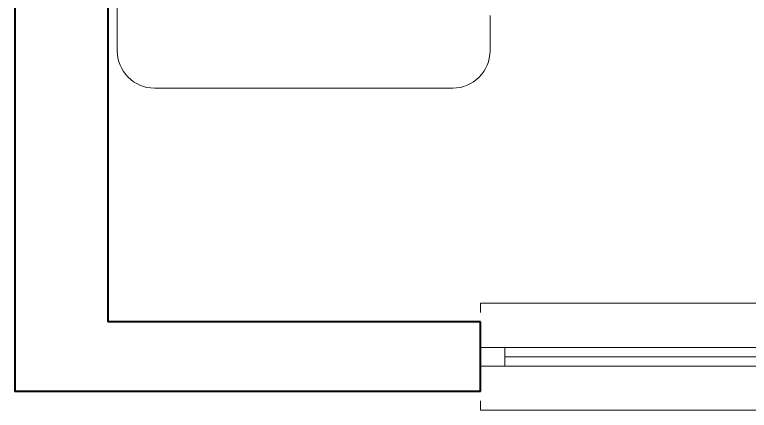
# Model space of a CAD drawing. Header units: millimetres. Extents: x 1393 to 3101, y -2944 to -480.
# Drawn here: x 2272.1 to 2429.8, y -2943.8 to -2858.9 of the extents above; entities that cross this region are included whole.
import ezdxf

# ---------------------------------------------------------------- set-up
doc = ezdxf.new("R2010")
doc.units = ezdxf.units.MM
for name, color, linetype, lineweight in [('DUVAR', 7, 'Continuous', 40), ('Pencere-kapı', 142, 'Continuous', 20), ('TEFRİŞ_İÇ', 224, 'Continuous', 13)]:
    doc.layers.add(name, color=color, linetype=linetype, lineweight=lineweight)

# ---------------------------------------------------------------- blocks, each defined once
blk = doc.blocks.new('a55435')
at = {"layer": 'Pencere-kapı', "linetype": 'Continuous', "flags": 128}
for points in [[(2372.053171, -2922.82193), (2372.053171, -2920.82193), (2512.053171, -2920.821931), (2512.053171, -2922.82193)], [(2512.053171, -2934.321931), (2372.053171, -2934.321931), (2372.053171, -2930.321931), (2512.053171, -2930.321931), (2512.053171, -2934.321931), (2506.50587, -2934.321931), (2506.50587, -2930.321931), (2506.50587, -2932.321931), (2377.248948, -2932.321931), (2377.248948, -2930.321931), (2377.248948, -2934.321931)], [(2372.053171, -2941.821931), (2372.053171, -2943.821931), (2512.053171, -2943.821931), (2512.053171, -2941.821931)]]:
    blk.add_lwpolyline(points, dxfattribs=at)
blk = doc.blocks.new('A$C22EE4B40')
at = {"layer": 'TEFRİŞ_İÇ', "linetype": 'Continuous'}
for p, q in [((1.02007, 1.353132), (0.079999, 1.353132)), ((-0.000001, 1.273132), (-0.000001, 0.632652)), ((0.079999, 0.552652), (0.155657, 0.552652))]:
    blk.add_line(p, q, dxfattribs=at)
for centre, start, end in [((0.079999, 1.273132), 90, 180), ((0.079999, 0.632652), 180, 270)]:
    blk.add_arc(centre, 0.08, start, end, dxfattribs=at)

msp = doc.modelspace()

# ---------------------------------------------------------------- linework, layer by layer
at = {"layer": 'DUVAR', "color": 5}
msp.add_line((2372.053171, -2939.821931), (2372.053171, -2924.821931), dxfattribs=at)
at = {"layer": 'DUVAR', "color": 5, "flags": 128}
for points in [[(2272.053171, -2839.821931), (2272.053171, -2939.821931)], [(2292.053171, -2839.821931), (2292.053171, -2924.821931)], [(2372.053171, -2924.821931), (2292.053171, -2924.821931)], [(2372.053171, -2939.821931), (2272.053171, -2939.821931)]]:
    msp.add_lwpolyline(points, dxfattribs=at)

# ---------------------------------------------------------------- block references
msp.add_blockref('a55435', (0, 0))
at = {"layer": 'TEFRİŞ_İÇ', "linetype": 'Continuous', "lineweight": 15, "xscale": 100, "yscale": 100, "zscale": 100, "rotation": 90}
msp.add_blockref('A$C22EE4B40', (2429.366364, -2874.69469), dxfattribs=at)

doc.saveas('drawing.dxf')
